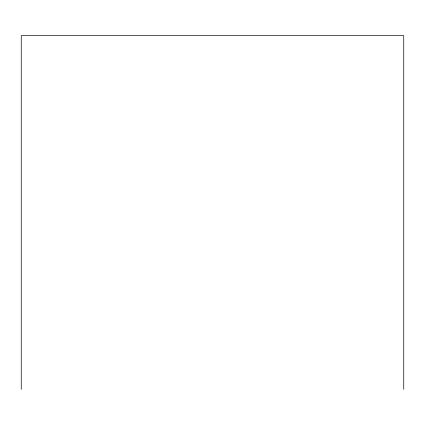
<?xml version="1.0" encoding="UTF-8"?>
<svg xmlns="http://www.w3.org/2000/svg" width="425" height="425" viewBox="0 0 425 425"><rect width="100%" height="100%" fill="white"/><g stroke="black" fill="none" stroke-linecap="round" stroke-linejoin="round"><path stroke-width="0.64" d="M403.75 389.332L403.75 35.668L21.25 35.668L21.25 389.332"/></g></svg>
